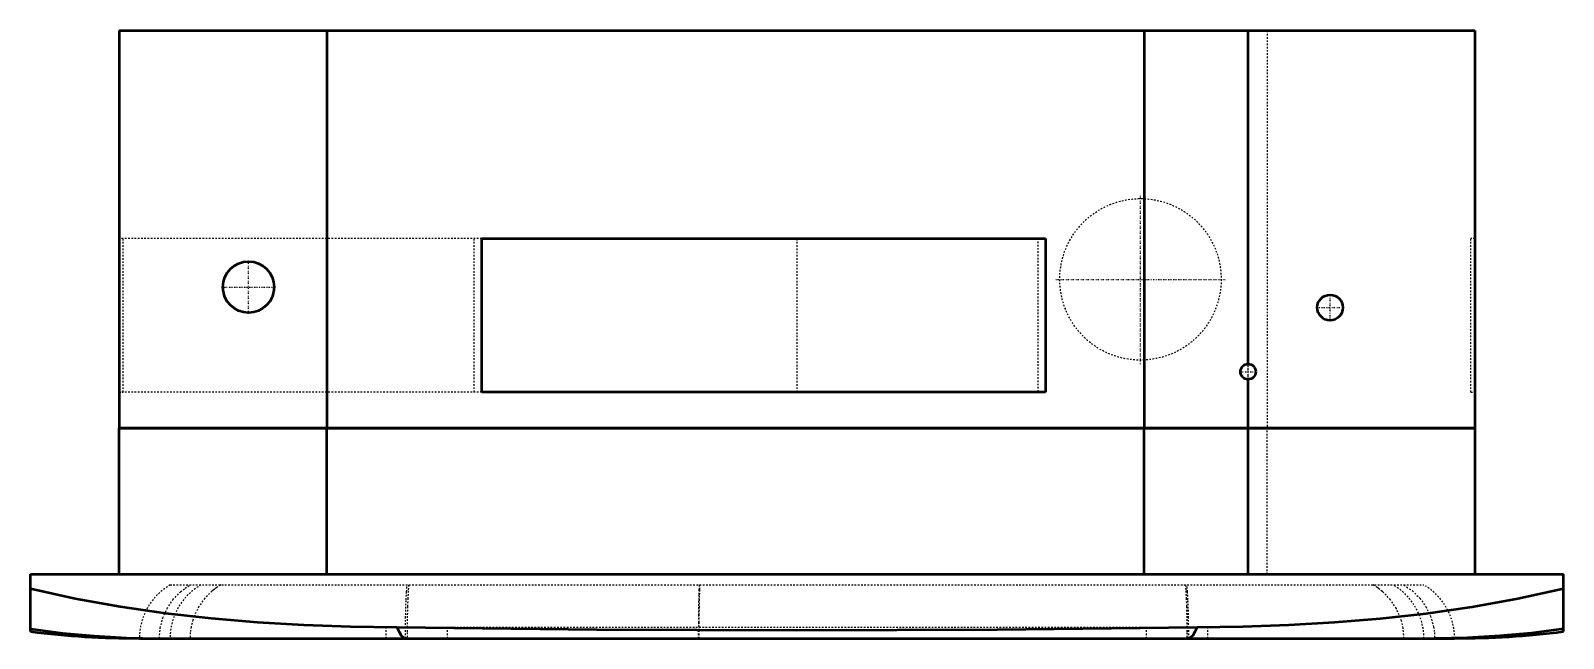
# Model space of a CAD drawing. Header units: millimetres. Extents: x -475 to 475, y -40 to 337.
import ezdxf

# ---------------------------------------------------------------- set-up
doc = ezdxf.new("R2010")
doc.units = ezdxf.units.MM
doc.linetypes.add('Center', pattern=[1.5, 0.45, -0.5, 0.05, -0.5])
doc.linetypes.add('Dashed', pattern=[2, 1, -1])
for name, color, linetype, lineweight in [('AM_0', 7, 'Continuous', 50), ('AM_7', 7, 'Center', 25), ('AM_9', 6, 'Dashed', 25)]:
    doc.layers.add(name, color=color, linetype=linetype, lineweight=lineweight)

# ---------------------------------------------------------------- blocks, each defined once
blk = doc.blocks.new('1_FCA24AAVJU_BYCQ54GEGFU_PART7_0_in_FCA24AAVJU_BYCQ54GEGFU_2')
at = {"layer": 'AM_0'}
blk.add_circle((-339.725, 177.8), 15.875, dxfattribs=at)
at = {"layer": 'AM_7'}
for p, q in [((-339.725, 161.13125), (-339.725, 194.46875)), ((-356.39375, 177.8), (-323.05625, 177.8))]:
    blk.add_line(p, q, dxfattribs=at)
blk = doc.blocks.new('2_FCA24AAVJU_BYCQ54GEGFU_PART6_0_in_FCA24AAVJU_BYCQ54GEGFU_2')
at = {"layer": 'AM_0'}
blk.add_circle((279.4, 125.4125), 4.7625, dxfattribs=at)
at = {"layer": 'AM_7'}
for p, q in [((274.399375, 125.4125), (284.400625, 125.4125)), ((279.4, 120.411875), (279.4, 130.413125))]:
    blk.add_line(p, q, dxfattribs=at)
blk = doc.blocks.new('3_FCA24AAVJU_BYCQ54GEGFU_PART5_0_in_FCA24AAVJU_BYCQ54GEGFU_2')
at = {"layer": 'AM_0'}
blk.add_circle((330.2, 165.1), 7.9375, dxfattribs=at)
at = {"layer": 'AM_7'}
for p, q in [((330.2, 156.765625), (330.2, 173.434375)), ((321.865625, 165.1), (338.534375, 165.1))]:
    blk.add_line(p, q, dxfattribs=at)
blk = doc.blocks.new('4_FCA24AAVJU_BYCQ54GEGFU_PART4_0_in_FCA24AAVJU_BYCQ54GEGFU_2')
at = {"layer": 'AM_0'}
for p, q in [((-419.89375, 336.55), (419.89375, 336.55)), ((-419.89375, 336.55), (-419.89375, 90.4875)), ((-291.30625, 336.55), (-291.30625, 90.4875)), ((215.10625, 336.55), (215.10625, 90.4875)), ((279.4, 130.175), (279.4, 336.55)), ((419.89375, 336.55), (419.89375, 90.4875)), ((-195.2625, 112.7125), (-195.2625, 207.9625)), ((-195.2625, 207.9625), (153.9875, 207.9625)), ((153.9875, 207.9625), (153.9875, 112.7125)), ((279.4, 90.4875), (279.4, 120.65)), ((153.9875, 112.7125), (-195.2625, 112.7125)), ((419.89375, 90.4875), (-419.89375, 90.4875))]:
    blk.add_line(p, q, dxfattribs=at)
at = {"layer": 'AM_7'}
for p, q in [((212.725, 130.07594), (212.725, 235.04906)), ((160.23844, 182.5625), (265.21156, 182.5625))]:
    blk.add_line(p, q, dxfattribs=at)
at = {"layer": 'AM_9'}
for p, q in [((291.30625, 336.55), (291.30625, 90.4875)), ((-417.35375, 207.9625), (-419.89375, 207.9625)), ((-417.35375, 112.7125), (-417.35375, 207.9625)), ((-200.025, 112.7125), (-200.025, 207.9625)), ((149.225, 207.9625), (149.225, 112.7125)), ((417.35375, 112.7125), (417.35375, 207.9625)), ((419.89375, 207.9625), (417.35375, 207.9625)), ((279.4, 120.65), (279.4, 130.175)), ((-419.89375, 112.7125), (-417.35375, 112.7125)), ((417.35375, 112.7125), (419.89375, 112.7125))]:
    blk.add_line(p, q, dxfattribs=at)
blk.add_circle((212.725, 182.5625), 49.9872, dxfattribs=at)
blk = doc.blocks.new('5_FCA24AAVJU_BYCQ54GEGFU_PART3_0_in_FCA24AAVJU_BYCQ54GEGFU_2')
at = {"layer": 'AM_0'}
for p, q in [((-419.89375, 90.4875), (419.89375, 90.4875)), ((-419.89375, 0), (-419.89375, 90.4875)), ((-291.30625, 0), (-291.30625, 90.4875)), ((215.10625, 0), (215.10625, 90.4875)), ((279.4, 0), (279.4, 90.4875)), ((419.89375, 90.4875), (419.89375, 0))]:
    blk.add_line(p, q, dxfattribs=at)
at = {"layer": 'AM_9'}
blk.add_line((291.30625, 0), (291.30625, 90.4875), dxfattribs=at)
blk = doc.blocks.new('6_FCA24AAVJU_BYCQ54GEGFU_PART2_0_in_FCA24AAVJU_BYCQ54GEGFU_2')
at = {"layer": 'AM_0'}
for p, q in [((-474.66, 0), (474.66, 0)), ((-474.66, -35.55), (-474.66, 0)), ((474.66, -35.55), (474.66, 0)), ((-407.28, -39.69), (407.28, -39.69))]:
    blk.add_line(p, q, dxfattribs=at)
for points in [[(-474.66, -8.81), (-447.07, -14.94), (-419.22, -20.01), (-391.1, -24.1), (-362.83, -27.28), (-334.17, -29.66), (-305.45, -31.3), (-276.65, -32.3), (-247.82, -32.71)], [(247.82, -32.71), (276.19, -32.31), (304.55, -31.34), (332.93, -29.74), (361.27, -27.43), (389.76, -24.27), (418.16, -20.18), (446.5, -15.05), (474.66, -8.81)], [(-474.66, -33.88), (-455, -36.4), (-435.25, -38.21), (-415.35, -39.31), (-395.41, -39.69), (-394.93, -39.69)], [(-247.82, -32.71), (-246.46, -35.74), (-245.13, -37.91), (-243.82, -39.23), (-242.58, -39.69), (-242.55, -39.69)], [(-247.82, -32.71), (-123.93, -34.12), (-0.03, -34.56), (123.9, -34.12), (247.82, -32.71)], [(247.82, -32.71), (246.46, -35.74), (245.13, -37.91), (243.82, -39.23), (242.58, -39.69), (242.55, -39.69)], [(474.66, -33.88), (455, -36.4), (435.25, -38.21), (415.35, -39.31), (395.41, -39.69), (394.93, -39.69)]]:
    blk.add_lwpolyline(points, dxfattribs=at)
for centre, start, end in [((-407.28, 511.47), 262.97795, 270), ((407.28, 511.47), 270, 277.02203)]:
    blk.add_arc(centre, 551.16, start, end, dxfattribs=at)
at = {"layer": 'AM_9'}
for p, q in [((-388.3, -6.65), (388.3, -6.65)), ((-356.97, -6.65), (-357.37, -6.89)), ((357.95, -7.24), (356.97, -6.65)), ((254.42, -33.04), (-254.42, -33.04)), ((-254.42, -39.69), (-254.42, -33.04)), ((-225.1, -33.08), (-248.26, -32.71)), ((-216.45, -39.69), (-216.45, -33.04)), ((216.45, -39.69), (216.45, -33.04)), ((248.26, -32.71), (225.11, -33.08)), ((254.42, -39.69), (254.42, -33.04))]:
    blk.add_line(p, q, dxfattribs=at)
for points in [[(-394.93, -39.69), (-394.41, -33.36), (-392.78, -27.04), (-390.2, -21.25), (-386.57, -15.82), (-381.78, -10.82), (-378.96, -8.6), (-375.95, -6.65)], [(-359.42, -8.2), (-362.17, -10.29), (-362.37, -10.45)], [(-242.55, -39.69), (-242.52, -33.36), (-242.43, -27.04), (-242.29, -21.25), (-242.09, -15.82), (-241.83, -10.82), (-241.68, -8.6), (-241.52, -6.65)], [(-240.56, -6.65), (-240.82, -10.29), (-241.05, -14.88), (-241.24, -20.04), (-241.39, -25.92), (-241.49, -32.56), (-241.51, -36.11), (-241.52, -39.69)], [(-60.61, -6.65), (-60.72, -9.43), (-60.82, -12.73), (-60.91, -16.48), (-60.99, -20.63), (-61.05, -25.11), (-61.09, -29.83), (-61.12, -34.72), (-61.13, -39.69)], [(-60.61, -39.69), (-60.6, -34.72), (-60.57, -29.83), (-60.53, -25.11), (-60.47, -20.63), (-60.4, -16.48), (-60.31, -12.73), (-60.2, -9.43), (-60.09, -6.65)], [(240.56, -6.65), (240.82, -10.29), (241.05, -14.88), (241.24, -20.04), (241.39, -25.92), (241.49, -32.56), (241.51, -36.11), (241.52, -39.69)], [(242.55, -39.69), (242.52, -33.36), (242.43, -27.04), (242.29, -21.25), (242.09, -15.82), (241.83, -10.82), (241.68, -8.6), (241.52, -6.65)], [(242.64, -39.69), (242.61, -33.36), (242.52, -27.04), (242.37, -21.25), (242.16, -15.82), (241.88, -10.82), (241.72, -8.6), (241.55, -6.65)], [(362.53, -10.59), (359.98, -8.6), (358.73, -7.73)], [(375.95, -6.65), (381.15, -10.29), (385.8, -14.88), (389.5, -20.04), (392.37, -25.92), (394.27, -32.56), (394.77, -36.11), (394.93, -39.69)], [(-362.37, -10.45), (-366.82, -14.88), (-370.52, -20.04), (-373.39, -25.92), (-374.24, -28.37)], [(374.4, -28.88), (373.8, -27.04), (371.22, -21.25), (367.59, -15.82), (362.8, -10.82), (362.53, -10.59)], [(-374.24, -28.37), (-375.29, -32.56), (-375.79, -36.11), (-375.95, -39.69)], [(-248.26, -32.71), (-246.81, -35.74), (-245.39, -37.91), (-244, -39.23), (-242.67, -39.69), (-242.64, -39.69)], [(225.11, -33.08), (186.21, -33.61), (124.16, -34.21), (0.03, -34.67), (-124.11, -34.21), (-186.19, -33.61), (-225.1, -33.08)], [(248.26, -32.71), (246.81, -35.74), (245.39, -37.91), (244, -39.23), (242.67, -39.69), (242.64, -39.69)], [(375.95, -39.69), (375.43, -33.36), (374.4, -28.88)]]:
    blk.add_lwpolyline(points, dxfattribs=at)
for centre, start, end in [((-369.04, -39.69), 120.23551, 180), ((-350.05, -39.69), 120.23551, 180), ((-337.71, -39.69), 120.23551, 130.11179), ((337.71, -39.69), 49.56029, 59.76449), ((350.05, -39.69), 0, 59.76449), ((369.04, -39.69), 360, 59.76449)]:
    blk.add_arc(centre, 38.24, start, end, dxfattribs=at)
blk = doc.blocks.new('7_FCA24AAVJU_BYCQ54GEGFU_PART1_0_in_FCA24AAVJU_BYCQ54GEGFU_2')
at = {"layer": 'AM_9'}
for p, q in [((-195.2625, 207.9625), (-419.89375, 207.9625)), ((0, 112.7125), (0, 207.9625)), ((-195.2625, 112.7125), (-419.89375, 112.7125))]:
    blk.add_line(p, q, dxfattribs=at)

msp = doc.modelspace()

# ---------------------------------------------------------------- block references
for name in ['4_FCA24AAVJU_BYCQ54GEGFU_PART4_0_in_FCA24AAVJU_BYCQ54GEGFU_2', '7_FCA24AAVJU_BYCQ54GEGFU_PART1_0_in_FCA24AAVJU_BYCQ54GEGFU_2', '1_FCA24AAVJU_BYCQ54GEGFU_PART7_0_in_FCA24AAVJU_BYCQ54GEGFU_2', '3_FCA24AAVJU_BYCQ54GEGFU_PART5_0_in_FCA24AAVJU_BYCQ54GEGFU_2', '2_FCA24AAVJU_BYCQ54GEGFU_PART6_0_in_FCA24AAVJU_BYCQ54GEGFU_2', '5_FCA24AAVJU_BYCQ54GEGFU_PART3_0_in_FCA24AAVJU_BYCQ54GEGFU_2', '6_FCA24AAVJU_BYCQ54GEGFU_PART2_0_in_FCA24AAVJU_BYCQ54GEGFU_2']:
    msp.add_blockref(name, (0, 0))

doc.saveas('drawing.dxf')
